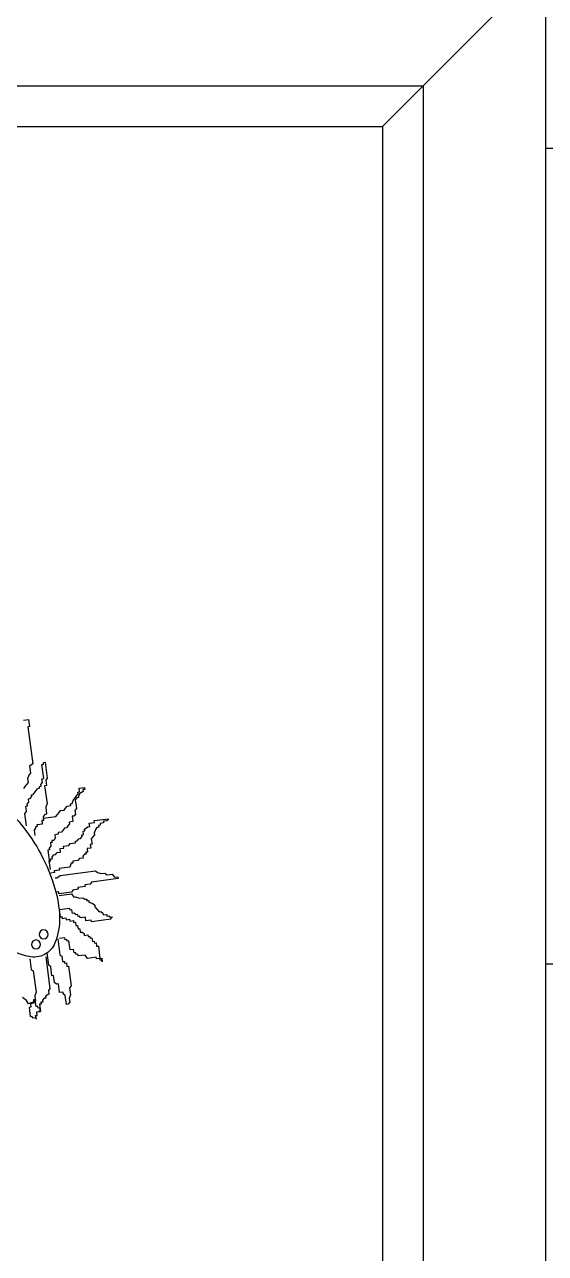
# Model space of a CAD drawing. Extents: x 839 to 4061, y 5103 to 8831.
# Drawn here: x 2805.2 to 2932.9, y 7635.2 to 7936.5 of the extents above; entities that cross this region are included whole.
import ezdxf

# ---------------------------------------------------------------- set-up
doc = ezdxf.new("R2010")
doc.units = 0
doc.header["$LTSCALE"] = 10
doc.header["$MEASUREMENT"] = 0
doc.layers.get('0').update_dxf_attribs({"linetype": 'CONTINUOUS'})
for name, color, linetype in [('3', 3, 'CONTINUOUS'), ('4', 4, 'CONTINUOUS'), ('7', 7, 'CONTINUOUS'), ('BH', 3, 'CONTINUOUS')]:
    doc.layers.add(name, color=color, linetype=linetype)

# ---------------------------------------------------------------- blocks, each defined once
blk = doc.blocks.new('BH9')
at = {"layer": 'BH'}
for p, q in [((1580.99, 1800), (2389.2, 1800)), ((1580.99, 1600), (2700, 1600))]:
    blk.add_line(p, q, dxfattribs=at)
blk = doc.blocks.new('A$C139035DF')
at = {"layer": '3', "color": 3}
for p, q in [((31.3, 227.17), (31.36, 227.61)), ((31.74, 227.11), (31.3, 227.17)), ((31.62, 226.25), (31.74, 227.11)), ((32.93, 226.07), (31.62, 226.25)), ((32.87, 225.64), (32.93, 226.07)), ((33.3, 225.58), (32.87, 225.64)), ((33.24, 225.15), (33.3, 225.58)), ((33.62, 224.66), (33.24, 225.15)), ((33.45, 223.35), (33.62, 224.66)), ((27.5, 205.15), (27.27, 203.42)), ((23.57, 202.14), (23.45, 201.28)), ((24, 202.09), (23.57, 202.14)), ((24.06, 202.52), (24, 202.09)), ((24.93, 202.4), (24.06, 202.52)), ((24.98, 202.84), (24.93, 202.4)), ((25.85, 202.72), (24.98, 202.84)), ((25.91, 203.16), (25.85, 202.72)), ((26.78, 203.04), (25.91, 203.16)), ((26.84, 203.48), (26.78, 203.04)), ((27.27, 203.42), (26.84, 203.48)), ((20.5, 199.02), (20.45, 198.58)), ((21.37, 198.9), (20.5, 199.02)), ((21.43, 199.34), (21.37, 198.9)), ((21.92, 199.71), (21.43, 199.34)), ((22.35, 199.66), (21.92, 199.71)), ((22.47, 200.52), (22.35, 199.66)), ((22.9, 200.47), (22.47, 200.52)), ((23.02, 201.33), (22.9, 200.47)), ((23.45, 201.28), (23.02, 201.33)), ((17.93, 196.27), (17.53, 193.23)), ((18.36, 196.21), (17.93, 196.27)), ((18.48, 197.08), (18.36, 196.21)), ((18.91, 197.02), (18.48, 197.08)), ((18.97, 197.45), (18.91, 197.02)), ((19.4, 197.4), (18.97, 197.45)), ((19.52, 198.26), (19.4, 197.4)), ((19.95, 198.21), (19.52, 198.26)), ((20.01, 198.64), (19.95, 198.21)), ((20.45, 198.58), (20.01, 198.64)), ((24.87, 195.35), (25.16, 197.52)), ((25.16, 197.52), (25.6, 197.46)), ((25.6, 197.46), (25.65, 197.89)), ((25.65, 197.89), (26.09, 197.84)), ((26.09, 197.84), (26.14, 198.27)), ((26.14, 198.27), (27.45, 198.1)), ((17.09, 193.29), (16.98, 192.42)), ((16.98, 192.42), (17.04, 192.85)), ((17.04, 192.85), (17.47, 192.8)), ((17.53, 193.23), (17.09, 193.29)), ((17.47, 192.8), (17.53, 193.23)), ((17.53, 193.23), (18.39, 193.12)), ((18.39, 193.12), (18.45, 193.55)), ((18.45, 193.55), (20.62, 193.26)), ((20.62, 193.26), (21.17, 194.07)), ((21.17, 194.07), (22.91, 193.84)), ((22.91, 193.84), (22.96, 194.27)), ((22.96, 194.27), (23.4, 194.22)), ((23.4, 194.22), (23.46, 194.65)), ((23.46, 194.65), (23.89, 194.59)), ((23.89, 194.59), (24.01, 195.46)), ((24.01, 195.46), (24.87, 195.35)), ((30.83, 193.67), (29.8, 185.86)), ((29.8, 185.86), (30.17, 185.37)), ((30.17, 185.37), (30.06, 184.5)), ((30.06, 184.5), (30.87, 183.95)), ((30.87, 183.95), (30.81, 183.52)), ((30.81, 183.52), (31.24, 183.46)), ((31.24, 183.46), (31.62, 182.97)), ((31.62, 182.97), (31.56, 182.54)), ((31.56, 182.54), (32, 182.48)), ((32, 182.48), (31.94, 182.04)), ((31.94, 182.04), (32.37, 181.99)), ((32.37, 181.99), (32.14, 180.25)), ((32.14, 180.25), (32.58, 180.19))]:
    blk.add_line(p, q, dxfattribs=at)
for points in [[(36.32, 251.68), (35.02, 251.85), (34.79, 250.11), (35.23, 250.06), (34.02, 240.94), (34.83, 240.39), (34.6, 238.66), (34.97, 238.17), (35.29, 237.24), (35.18, 236.37), (35.55, 235.88), (35.93, 235.39), (36.3, 234.9)], [(35.53, 225.73), (35.93, 228.77), (35.56, 229.26), (35.73, 230.56), (35.29, 230.62), (35.35, 231.05), (34.98, 231.54), (35.09, 232.41), (34.66, 232.47), (34.28, 232.96), (34.34, 233.39), (33.9, 233.45), (33.15, 234.43), (32.78, 234.92), (32.34, 234.98), (32.4, 235.42), (31.97, 235.47), (32.02, 235.91), (31.65, 236.4), (31.76, 237.27), (31.33, 237.32), (31.79, 240.8), (31.35, 240.85), (31.41, 241.29), (30.98, 241.35), (30.46, 237.44), (30.84, 236.95), (30.66, 235.65), (31.1, 235.59), (30.52, 231.25), (30.84, 230.32), (30.61, 228.59), (31.04, 228.53), (31.42, 228.04), (31.36, 227.61), (28.32, 228.01), (27.95, 228.5), (27.57, 228.99), (27.2, 229.48), (26.33, 229.6), (25.95, 230.09), (25.58, 230.58), (24.71, 230.7), (24.76, 231.13), (24.33, 231.19), (24.01, 232.11), (23.64, 232.61), (23.26, 233.1), (22.88, 233.59), (22.94, 234.02), (22.51, 234.08), (22.62, 234.95), (21.32, 235.12), (21.26, 234.69), (21.7, 234.63), (21.64, 234.19), (22.45, 233.65), (22.83, 233.15), (22.77, 232.72), (23.2, 232.66), (23.58, 232.17), (23.29, 230), (23.67, 229.51), (23.55, 228.64), (23.93, 228.15), (24.36, 228.09), (24.19, 226.79), (25.06, 226.68), (25, 226.24), (25.38, 225.75), (25.75, 225.26), (26.19, 225.2), (26.94, 224.22), (27.81, 224.1), (27.75, 223.67), (28.62, 223.55), (28.5, 222.69), (28.88, 222.19), (29.31, 222.14), (29.25, 221.7), (29.69, 221.64), (29.57, 220.78), (29.95, 220.29), (29.89, 219.85), (30.33, 219.79), (29.92, 216.76)], [(29.69, 215.02), (29.98, 217.19), (29.55, 217.25), (29.6, 217.68), (29.17, 217.74), (29.23, 218.17), (28.85, 218.66), (28.42, 218.72), (28.04, 219.21), (27.17, 219.33), (27.29, 220.2), (26.42, 220.31), (26.48, 220.75), (25.18, 220.92), (24.8, 221.41), (23.5, 221.58), (23.56, 222.02), (23.12, 222.07), (22.75, 222.57), (22.31, 222.62), (21.93, 223.12), (21.99, 223.55), (21.56, 223.61), (21.67, 224.48), (21.24, 224.53), (21.3, 224.97), (20.49, 225.52), (20.05, 225.57), (20.17, 226.44), (18.87, 226.61), (18.92, 227.05), (15.45, 227.51), (15.83, 227.02), (16.7, 226.9), (16.64, 226.47), (17.51, 226.35), (17.45, 225.92), (17.88, 225.86), (17.83, 225.43), (18.26, 225.37), (18.64, 224.88), (18.95, 223.95), (18.9, 223.52), (19.27, 223.03), (19.65, 222.54), (19.48, 221.23), (19.91, 221.18), (19.8, 220.31), (20.66, 220.19), (20.55, 219.33), (20.98, 219.27), (20.92, 218.83), (21.36, 218.78), (21.74, 218.28), (21.68, 217.85), (22.55, 217.74), (22.92, 217.24), (24.22, 217.07), (24.17, 216.64), (24.6, 216.58), (24.92, 215.65), (27.52, 215.31), (27.46, 214.87), (28.77, 214.7), (28.71, 214.27), (29.58, 214.15)], [(28.54, 212.97), (28.1, 213.02), (27.29, 213.57), (18.61, 214.72), (18.12, 214.35), (17.2, 214.03), (16.33, 214.14), (15.84, 213.77), (14.53, 213.94), (13.99, 213.13), (13.12, 213.25), (13.06, 212.81), (19.57, 211.95), (19.95, 211.46), (21.25, 211.28), (21.19, 210.85), (22.93, 210.62), (22.87, 210.19), (24.17, 210.01), (24.55, 209.52), (27.58, 209.12), (27.64, 209.55), (28.08, 209.49)], [(27.53, 208.68), (24.49, 209.09), (23.94, 208.28), (23.51, 208.33), (22.58, 208.02), (21.71, 208.13), (21.22, 207.75), (20.79, 207.81), (20.73, 207.38), (20.3, 207.44), (20.24, 207), (19.31, 206.68), (18.82, 206.31), (18.76, 205.87), (17.72, 204.69), (17.29, 204.74), (16.8, 204.37), (16.74, 203.93), (15.87, 204.05), (15.81, 203.61), (15.38, 203.67), (14.89, 203.3), (14.45, 203.35), (14.89, 203.3), (14.83, 202.86), (19.6, 202.23), (19.66, 202.66), (20.96, 202.49), (21.08, 203.36), (22.38, 203.18), (22.44, 203.62), (22.87, 203.56), (22.93, 203.99), (23.36, 203.94), (23.86, 204.31), (24.29, 204.26), (24.4, 205.12), (24.84, 205.07), (24.9, 205.5), (27.5, 205.15)], [(34.74, 193.15), (34.39, 190.55), (33.9, 190.17), (33.21, 184.97), (33.53, 184.04), (33.41, 183.17), (33.85, 183.12), (33.73, 182.25), (34.6, 182.13), (34.49, 181.26), (34.92, 181.21), (34.63, 179.04), (34.2, 179.09), (34.14, 178.66), (33.27, 178.78), (33.21, 178.34), (33.33, 179.21), (32.9, 179.27), (33.01, 180.14), (32.14, 180.25), (32.26, 181.12), (32.69, 181.06), (32.75, 181.49), (33.18, 181.44), (33.41, 183.17), (33.36, 182.74), (35.04, 182.07), (35.58, 182.89), (36.57, 183.64)], [(27.88, 198.04), (27.36, 194.13), (26.87, 193.76), (26.7, 192.45), (26.26, 192.51), (26.21, 192.08), (25.77, 192.14), (25.66, 191.27), (25.22, 191.33), (24.59, 186.55), (24.97, 186.06), (24.74, 184.32), (25.05, 183.4), (24.94, 182.53), (25.32, 182.04), (25.75, 181.98), (26.04, 184.15), (26.53, 184.53), (26.59, 184.96), (27.45, 184.85), (27.74, 187.02), (28.18, 186.96), (28.67, 187.34), (28.9, 189.07), (29.33, 189.01), (29.62, 191.18), (30.11, 191.56), (30.51, 194.6)]]:
    blk.add_lwpolyline(points, dxfattribs=at)
blk.add_lwpolyline([(31.95, 218.7, 0.049822), (28.57, 210.39, 0.06364), (27.45, 203.45, 0.103576), (28.57, 197.06, 0.178002), (31.15, 194.2, 0.178002), (34.97, 193.69, 0.103576), (40.87, 196.36, 0.06364), (45.97, 201.2, 0.049822), (50.93, 208.67, 0.049822), (54.31, 216.97, 0.06364), (55.43, 223.91, 0.103576), (54.3, 230.3, 0.178002), (51.73, 233.16, 0.178002), (47.91, 233.68, 0.103576), (42, 231, 0.06364), (36.9, 226.17, 0.049822)], format="xyb", close=True, dxfattribs=at)
for centre in [(31.34, 199.13), (33.22, 196.67)]:
    blk.add_circle(centre, 1.09, dxfattribs=at)
blk = doc.blocks.new('A$C3C5F467C')
at = {"layer": '3', "color": 3}
blk.add_line((421.99, 450.6), (461.99, 490.6), dxfattribs=at)
at = {"layer": '3'}
blk.add_lwpolyline([(421.99, 450.6), (421.99, 40), (40, 40), (40, 450.6)], close=True, dxfattribs=at)
at = {"layer": '4'}
blk.add_lwpolyline([(0, 0), (0, 490.6), (461.99, 490.6), (461.99, 0)], close=True, dxfattribs=at)
at = {"layer": '7'}
blk.add_lwpolyline([(30, 460.6), (431.99, 460.6), (431.99, 30), (30, 30)], close=True, dxfattribs=at)
at = {"layer": '3', "color": 3, "xscale": -1}
blk.add_blockref('A$C139035DF', (370.26, 53.37), dxfattribs=at)

msp = doc.modelspace()

# ---------------------------------------------------------------- block references
msp.add_blockref('BH9', (1351.95, 6106.19))
at = {"layer": '3', "color": 3}
msp.add_blockref('A$C3C5F467C', (2470.96, 7460.89), dxfattribs=at)

doc.saveas('drawing.dxf')
